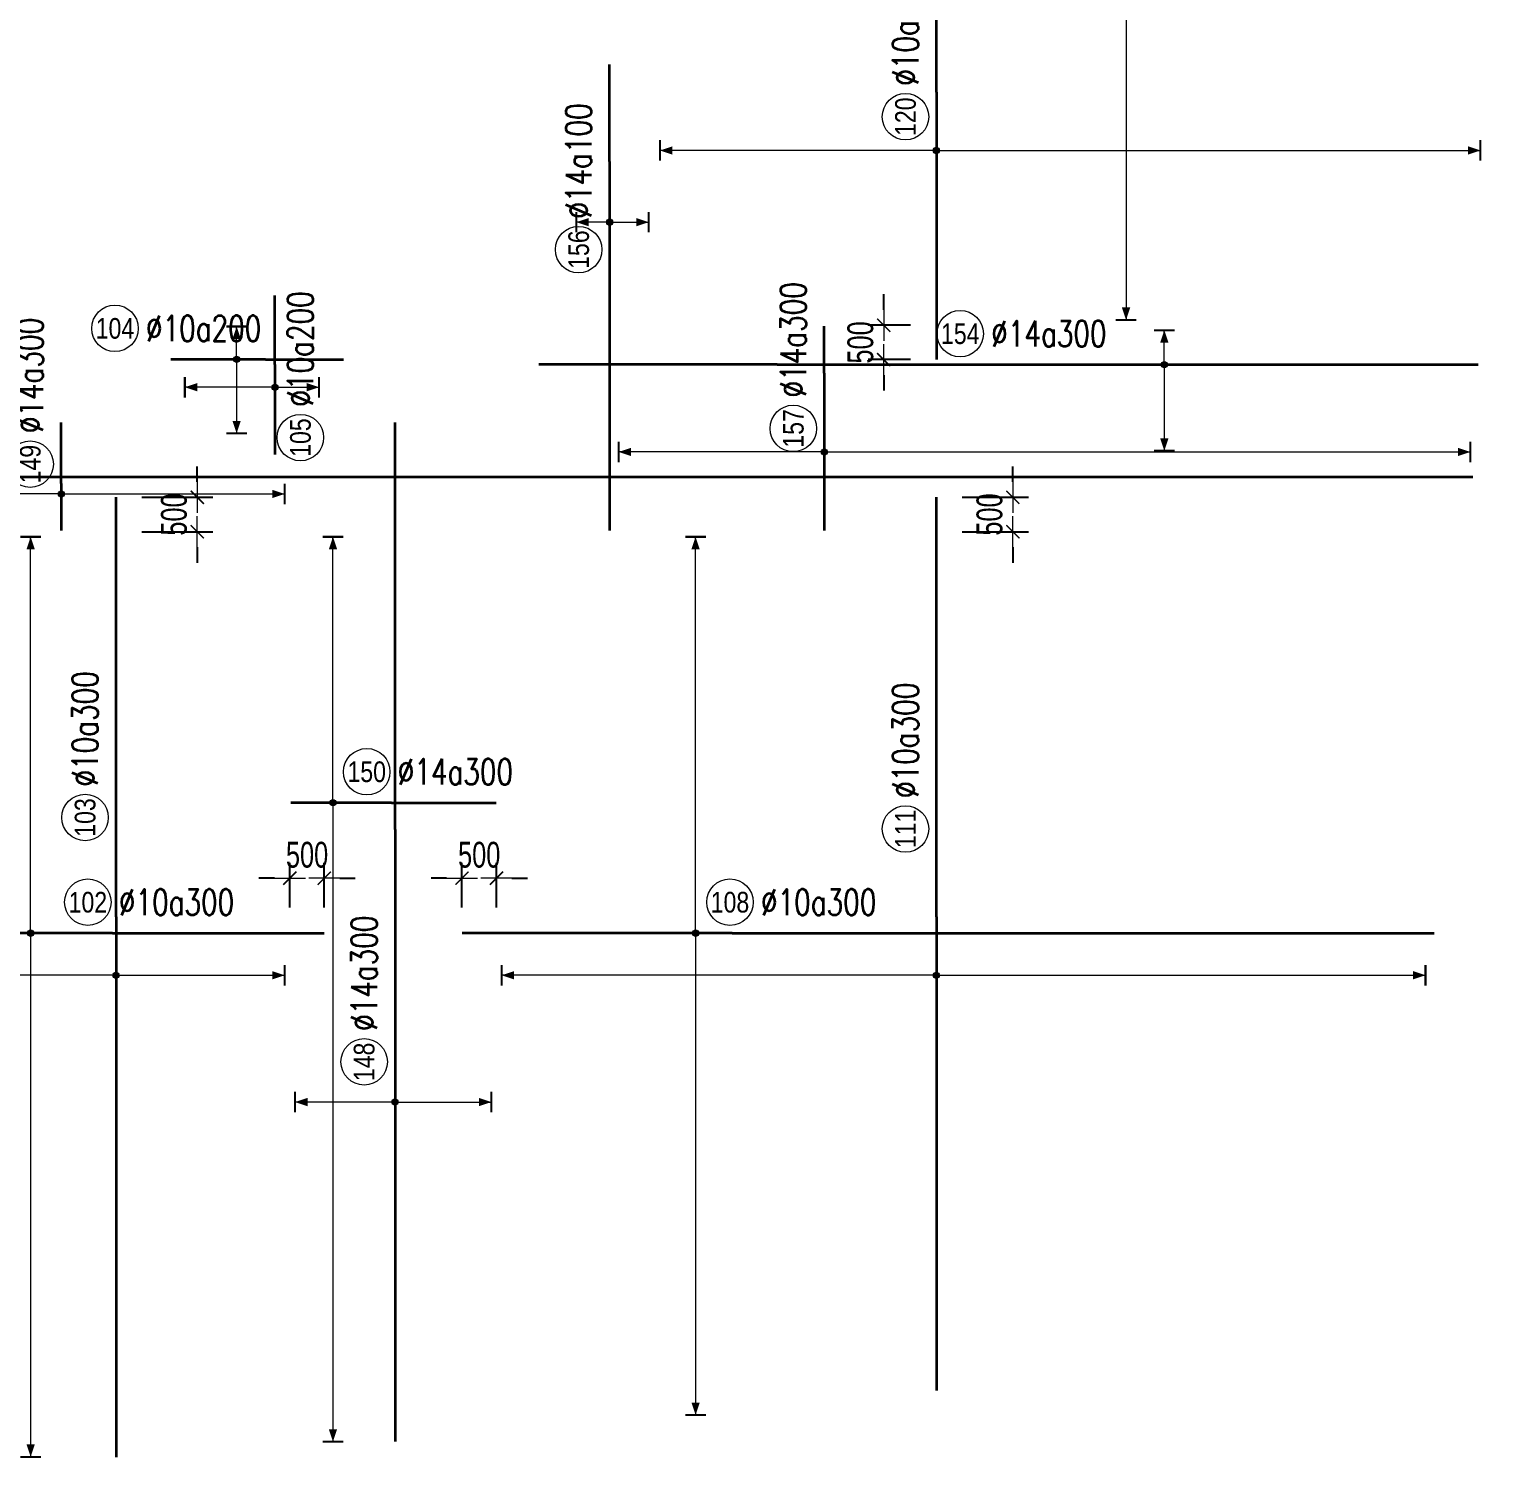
# Model space of a CAD drawing. Header units: millimetres. Extents: x -179076 to 505271, y -18667 to 80933.
# Drawn here: x 67413 to 88556, y 37243 to 58000 of the extents above; entities that cross this region are included whole.
import ezdxf
from ezdxf.enums import TextEntityAlignment as Align

# ---------------------------------------------------------------- set-up
doc = ezdxf.new("R2010")
doc.units = ezdxf.units.MM
doc.layers.get('0').update_dxf_attribs({"lineweight": 20})
doc.layers.get('Defpoints').update_dxf_attribs({"color": 151, "lineweight": 9})
for name, color, linetype, lineweight in [('NDC_S_DIM', 1, 'Continuous', 15), ('NDC_S_REBAR', 4, 'Continuous', 35), ('NDC_S_VN TEXT', 7, 'Continuous', 20)]:
    doc.layers.add(name, color=color, linetype=linetype, lineweight=lineweight)
doc.styles.add('ARIAL', font='arial.ttf', dxfattribs={"width": 0.8})
doc.styles.add('NDC_DIM', font='', dxfattribs={"width": 0.75})
doc.styles.add('NDC_EN TXT', font='romans.shx', dxfattribs={"width": 0.8})
doc.styles.get('NDC_DIM').set_extended_font_data('Dotum')
doc.dimstyles.new('NDC_dim_150', dxfattribs={"dimscale": 150, "dimtxt": 2.5, "dimasz": 1.5, "dimexe": 1.5, "dimexo": 2.5, "dimgap": 1, "dimtad": 1, "dimdec": 0, "dimzin": 0, "dimdsep": 46, "dimtxsty": 'NDC_DIM', "dimblk": 'DIMMARK', "dimcen": 0.09, "dimdle": 1.2, "dimclrd": 1, "dimclre": 1, "dimclrt": 3, "dimadec": 0, "dimazin": 0, "dimtfac": 1, "dimtdec": 0, "dimtix": 1, "dimtofl": 0, "dimtmove": 0, "dimatfit": 3, "dimfxl": 8, "dimfxlon": 1, "dimtolj": 1, "dimtzin": 0, "dimarcsym": 0})

# ---------------------------------------------------------------- blocks, each defined once
blk = doc.blocks.new('DIMMARK')
at = {"layer": 'NDC_S_DIM', "color": 1}
blk.add_line((-1.5, 0), (1, 0), dxfattribs=at)
at = {"layer": 'NDC_S_DIM', "color": 2, "const_width": 0.1}
blk.add_lwpolyline([(-0.424, -0.424), (0.424, 0.424)], dxfattribs=at)
blk = doc.blocks.new('*D253')
at = {"layer": 'Defpoints', "color": 0, "transparency": 16777216}
for p in [(79825, 53698), (80590, 53698), (80590, 53198)]:
    blk.add_point(p, dxfattribs=at)
at = {"layer": 'NDC_S_DIM', "color": 1, "lineweight": -2, "transparency": 16777216}
for p, q in [((79825, 53923), (79825, 54148)), ((80215, 53698), (79600, 53698)), ((80215, 53198), (79600, 53198)), ((79825, 52973), (79825, 52748))]:
    blk.add_line(p, q, dxfattribs=at)
at = {"layer": 'NDC_S_DIM', "color": 1, "lineweight": -2, "transparency": 16777216, "xscale": 225, "yscale": 225, "zscale": 225}
for p, rotation in [((79825, 53698), 270), ((79825, 53198), 90)]:
    blk.add_blockref('DIMMARK', p, dxfattribs=dict(at, rotation=rotation))
at = {"layer": 'NDC_S_DIM', "color": 3, "transparency": 16777216, "insert": (79487, 53448), "char_height": 375, "attachment_point": 5, "rotation": 90, "style": 'NDC_DIM'}
blk.add_mtext('\\A1;500', dxfattribs=at)
blk = doc.blocks.new('*D254')
at = {"layer": 'Defpoints', "color": 0, "transparency": 16777216}
for p in [(80590, 51198), (80590, 50698), (81700, 50698)]:
    blk.add_point(p, dxfattribs=at)
at = {"layer": 'NDC_S_DIM', "color": 1, "lineweight": -2, "transparency": 16777216}
for p, q in [((81700, 51423), (81700, 51648)), ((80965, 51198), (81925, 51198)), ((80965, 50698), (81925, 50698)), ((81700, 50473), (81700, 50248))]:
    blk.add_line(p, q, dxfattribs=at)
at = {"layer": 'NDC_S_DIM', "color": 1, "lineweight": -2, "transparency": 16777216, "xscale": 225, "yscale": 225, "zscale": 225}
for p, rotation in [((81700, 51198), 270), ((81700, 50698), 90)]:
    blk.add_blockref('DIMMARK', p, dxfattribs=dict(at, rotation=rotation))
at = {"layer": 'NDC_S_DIM', "color": 3, "transparency": 16777216, "insert": (81362, 50948), "char_height": 375, "attachment_point": 5, "rotation": 90, "style": 'NDC_DIM'}
blk.add_mtext('\\A1;500', dxfattribs=at)
blk = doc.blocks.new('*D255')
at = {"layer": 'Defpoints', "color": 0, "transparency": 16777216}
for p in [(74200, 45665), (73700, 44864), (74200, 44864)]:
    blk.add_point(p, dxfattribs=at)
at = {"layer": 'NDC_S_DIM', "color": 1, "lineweight": -2, "transparency": 16777216}
for p, q in [((73700, 45239), (73700, 45890)), ((74200, 45239), (74200, 45890)), ((73475, 45665), (73250, 45665)), ((74425, 45665), (74650, 45665))]:
    blk.add_line(p, q, dxfattribs=at)
at = {"layer": 'NDC_S_DIM', "color": 1, "lineweight": -2, "transparency": 16777216, "xscale": 225, "yscale": 225, "zscale": 225}
blk.add_blockref('DIMMARK', (73700, 45665), dxfattribs=at)
at = {"layer": 'NDC_S_DIM', "color": 1, "lineweight": -2, "transparency": 16777216, "xscale": 225, "yscale": 225, "zscale": 225, "rotation": 180}
blk.add_blockref('DIMMARK', (74200, 45665), dxfattribs=at)
at = {"layer": 'NDC_S_DIM', "color": 3, "transparency": 16777216, "insert": (73950, 46003), "char_height": 375, "attachment_point": 5, "style": 'NDC_DIM'}
blk.add_mtext('\\A1;500', dxfattribs=at)
blk = doc.blocks.new('*D256')
at = {"layer": 'Defpoints', "color": 0, "transparency": 16777216}
for p in [(71200, 45665), (71200, 44864), (71700, 44864)]:
    blk.add_point(p, dxfattribs=at)
at = {"layer": 'NDC_S_DIM', "color": 1, "lineweight": -2, "transparency": 16777216}
for p, q in [((71200, 45239), (71200, 45890)), ((71700, 45239), (71700, 45890)), ((70975, 45665), (70750, 45665)), ((71925, 45665), (72150, 45665))]:
    blk.add_line(p, q, dxfattribs=at)
at = {"layer": 'NDC_S_DIM', "color": 1, "lineweight": -2, "transparency": 16777216, "xscale": 225, "yscale": 225, "zscale": 225}
blk.add_blockref('DIMMARK', (71200, 45665), dxfattribs=at)
at = {"layer": 'NDC_S_DIM', "color": 1, "lineweight": -2, "transparency": 16777216, "xscale": 225, "yscale": 225, "zscale": 225, "rotation": 180}
blk.add_blockref('DIMMARK', (71700, 45665), dxfattribs=at)
at = {"layer": 'NDC_S_DIM', "color": 3, "transparency": 16777216, "insert": (71450, 46003), "char_height": 375, "attachment_point": 5, "style": 'NDC_DIM'}
blk.add_mtext('\\A1;500', dxfattribs=at)
blk = doc.blocks.new('*D266')
at = {"layer": 'Defpoints', "color": 0, "transparency": 16777216}
for p in [(68675, 51198), (68675, 50698), (69855, 50698)]:
    blk.add_point(p, dxfattribs=at)
at = {"layer": 'NDC_S_DIM', "color": 1, "lineweight": -2, "transparency": 16777216}
for p, q in [((69855, 51423), (69855, 51648)), ((69050, 51198), (70080, 51198)), ((69050, 50698), (70080, 50698)), ((69855, 50473), (69855, 50248))]:
    blk.add_line(p, q, dxfattribs=at)
at = {"layer": 'NDC_S_DIM', "color": 1, "lineweight": -2, "transparency": 16777216, "xscale": 225, "yscale": 225, "zscale": 225}
for p, rotation in [((69855, 51198), 270), ((69855, 50698), 90)]:
    blk.add_blockref('DIMMARK', p, dxfattribs=dict(at, rotation=rotation))
at = {"layer": 'NDC_S_DIM', "color": 3, "transparency": 16777216, "insert": (69518, 50948), "char_height": 375, "attachment_point": 5, "rotation": 90, "style": 'NDC_DIM'}
blk.add_mtext('\\A1;500', dxfattribs=at)
blk = doc.blocks.new('*U419')
h = blk.add_hatch(color=6)
edge = h.paths.add_edge_path()
edge.add_arc((-7.93, 0), 0.3, 0, 360)
at = {"layer": 'NDC_S_DIM', "color": 8}
for q in [(-7.93, 38.39), (-7.93, -50.72)]:
    blk.add_line((-7.93, 0), q, dxfattribs=at)
for points in [[(-8.93, 38.39, 0.2, 0.2, 0), (-6.93, 38.39, 0, 0, 0)], [(-8.93, -50.72, 0.2, 0.2, 0), (-6.93, -50.72, 0, 0, 0)]]:
    blk.add_lwpolyline(points, format="xyseb", dxfattribs=at)
at = {"layer": 'NDC_S_DIM'}
blk.add_circle((-2.39, 3), 2.25, dxfattribs=at)
at = {"layer": 'NDC_S_DIM', "color": 6}
blk.add_circle((-7.93, 0), 0.3, dxfattribs=at)
at = {"layer": 'NDC_S_DIM', "color": 8}
for points in [[(-8.33, 37.19), (-7.93, 38.39), (-7.53, 37.19)], [(-8.33, -49.52), (-7.93, -50.72), (-7.53, -49.52)]]:
    blk.add_solid(points, dxfattribs=at)
at = {"layer": 'NDC_S_REBAR'}
for p, q in [((0, 0), (-26.16, 0)), ((-26.16, 0), (-26.16, 0)), ((0, 0), (20.5, 0)), ((20.5, 0), (20.5, 0)), ((20.5, 0), (20.5, 0)), ((-26.16, 0), (-26.16, 0))]:
    blk.add_line(p, q, dxfattribs=at)
at = {"layer": 'NDC_S_VN TEXT', "color": 3, "style": 'NDC_EN TXT', "width": 0.75}
blk.add_attdef('DKT', (0.61, 1.75), '', height=2.5, dxfattribs=at)
at = {"layer": 'NDC_S_VN TEXT', "style": 'ARIAL', "width": 0.8}
blk.add_attdef('KHT', text='', height=2, dxfattribs=at).set_placement((-2.39, 3), align=Align.MIDDLE_CENTER)
blk = doc.blocks.new('*U418')
h = blk.add_hatch(color=6)
edge = h.paths.add_edge_path()
edge.add_arc((-3.55, 0), 0.3, 0, 360)
at = {"layer": 'NDC_S_DIM', "color": 8}
for q in [(-3.55, 38.39), (-3.55, -46.66)]:
    blk.add_line((-3.55, 0), q, dxfattribs=at)
for points in [[(-4.55, 38.39, 0.2, 0.2, 0), (-2.55, 38.39, 0, 0, 0)], [(-4.55, -46.66, 0.2, 0.2, 0), (-2.55, -46.66, 0, 0, 0)]]:
    blk.add_lwpolyline(points, format="xyseb", dxfattribs=at)
at = {"layer": 'NDC_S_DIM'}
blk.add_circle((-0.22, 3), 2.25, dxfattribs=at)
at = {"layer": 'NDC_S_DIM', "color": 6}
blk.add_circle((-3.55, 0), 0.3, dxfattribs=at)
at = {"layer": 'NDC_S_DIM', "color": 8}
for points in [[(-3.95, 37.19), (-3.55, 38.39), (-3.15, 37.19)], [(-3.95, -45.46), (-3.55, -46.66), (-3.15, -45.46)]]:
    blk.add_solid(points, dxfattribs=at)
at = {"layer": 'NDC_S_REBAR'}
for p, q in [((0, 0), (-26.16, 0)), ((-26.16, 0), (-26.16, 0)), ((0, 0), (67.96, 0)), ((67.96, 0), (67.96, 0)), ((67.96, 0), (67.96, 0)), ((-26.16, 0), (-26.16, 0))]:
    blk.add_line(p, q, dxfattribs=at)
at = {"layer": 'NDC_S_VN TEXT', "color": 3, "style": 'NDC_EN TXT', "width": 0.75}
blk.add_attdef('DKT', (2.78, 1.75), '', height=2.5, dxfattribs=at)
at = {"layer": 'NDC_S_VN TEXT', "style": 'ARIAL', "width": 0.8}
blk.add_attdef('KHT', text='', height=2, dxfattribs=at).set_placement((-0.22, 3), align=Align.MIDDLE_CENTER)
blk = doc.blocks.new('*U417')
h = blk.add_hatch(color=6)
edge = h.paths.add_edge_path()
edge.add_arc((13.48, 0), 0.3, 0, 360)
at = {"layer": 'NDC_S_DIM', "color": 8}
for q in [(13.48, 21.35), (13.48, -34.98)]:
    blk.add_line((13.48, 0), q, dxfattribs=at)
for points in [[(12.48, 21.35, 0.2, 0.2, 0), (14.48, 21.35, 0, 0, 0)], [(12.48, -34.98, 0.2, 0.2, 0), (14.48, -34.98, 0, 0, 0)]]:
    blk.add_lwpolyline(points, format="xyseb", dxfattribs=at)
at = {"layer": 'NDC_S_DIM'}
blk.add_circle((10.66, 3), 2.25, dxfattribs=at)
at = {"layer": 'NDC_S_DIM', "color": 6}
blk.add_circle((13.48, 0), 0.3, dxfattribs=at)
at = {"layer": 'NDC_S_DIM', "color": 8}
for points in [[(13.08, 20.15), (13.48, 21.35), (13.88, 20.15)], [(13.08, -33.78), (13.48, -34.98), (13.88, -33.78)]]:
    blk.add_solid(points, dxfattribs=at)
at = {"layer": 'NDC_S_REBAR'}
for p, q in [((0, 0), (-43.37, 0)), ((-43.37, 0), (-43.37, 0)), ((0, 0), (48.22, 0)), ((48.22, 0), (48.22, 0)), ((48.22, 0), (48.22, 0)), ((-43.37, 0), (-43.37, 0))]:
    blk.add_line(p, q, dxfattribs=at)
at = {"layer": 'NDC_S_VN TEXT', "color": 3, "style": 'NDC_EN TXT', "width": 0.75}
blk.add_attdef('DKT', (13.66, 1.75), '', height=2.5, dxfattribs=at)
at = {"layer": 'NDC_S_VN TEXT', "style": 'ARIAL', "width": 0.8}
blk.add_attdef('KHT', text='', height=2, dxfattribs=at).set_placement((10.66, 3), align=Align.MIDDLE_CENTER)
blk = doc.blocks.new('*U408')
h = blk.add_hatch(color=6)
edge = h.paths.add_edge_path()
edge.add_arc((-5.66, 0), 0.3, 0, 360)
at = {"layer": 'NDC_S_DIM', "color": 8}
for q in [(-5.66, 25.75), (-5.66, -61.88)]:
    blk.add_line((-5.66, 0), q, dxfattribs=at)
for points in [[(-6.66, 25.75, 0.2, 0.2, 0), (-4.66, 25.75, 0, 0, 0)], [(-6.66, -61.88, 0.2, 0.2, 0), (-4.66, -61.88, 0, 0, 0)]]:
    blk.add_lwpolyline(points, format="xyseb", dxfattribs=at)
at = {"layer": 'NDC_S_DIM'}
blk.add_circle((-2.39, 3), 2.25, dxfattribs=at)
at = {"layer": 'NDC_S_DIM', "color": 6}
blk.add_circle((-5.66, 0), 0.3, dxfattribs=at)
at = {"layer": 'NDC_S_DIM', "color": 8}
for points in [[(-6.06, 24.55), (-5.66, 25.75), (-5.26, 24.55)], [(-6.06, -60.68), (-5.66, -61.88), (-5.26, -60.68)]]:
    blk.add_solid(points, dxfattribs=at)
at = {"layer": 'NDC_S_REBAR'}
for p, q in [((0, 0), (-9.73, 0)), ((-9.73, 0), (-9.73, 0)), ((0, 0), (10.15, 0)), ((10.15, 0), (10.15, 0)), ((10.15, 0), (10.15, 0)), ((-9.73, 0), (-9.73, 0))]:
    blk.add_line(p, q, dxfattribs=at)
at = {"layer": 'NDC_S_VN TEXT', "color": 3, "style": 'NDC_EN TXT', "width": 0.75}
blk.add_attdef('DKT', (0.61, 1.75), '', height=2.5, dxfattribs=at)
at = {"layer": 'NDC_S_VN TEXT', "style": 'ARIAL', "width": 0.8}
blk.add_attdef('KHT', text='', height=2, dxfattribs=at).set_placement((-2.39, 3), align=Align.MIDDLE_CENTER)
blk = doc.blocks.new('*U399')
h = blk.add_hatch(color=6)
edge = h.paths.add_edge_path()
edge.add_arc((-5.66, 0), 0.3, 0, 360)
at = {"layer": 'NDC_S_DIM', "color": 8}
for q in [(-5.66, 22.67), (-5.66, -16.33)]:
    blk.add_line((-5.66, 0), q, dxfattribs=at)
for points in [[(-6.66, 22.67, 0.2, 0.2, 0), (-4.66, 22.67, 0, 0, 0)], [(-6.66, -16.33, 0.2, 0.2, 0), (-4.66, -16.33, 0, 0, 0)]]:
    blk.add_lwpolyline(points, format="xyseb", dxfattribs=at)
at = {"layer": 'NDC_S_DIM'}
blk.add_circle((9.62, 3), 2.25, dxfattribs=at)
at = {"layer": 'NDC_S_DIM', "color": 6}
blk.add_circle((-5.66, 0), 0.3, dxfattribs=at)
at = {"layer": 'NDC_S_DIM', "color": 8}
for points in [[(-6.06, 21.47), (-5.66, 22.67), (-5.26, 21.47)], [(-6.06, -15.13), (-5.66, -16.33), (-5.26, -15.13)]]:
    blk.add_solid(points, dxfattribs=at)
at = {"layer": 'NDC_S_REBAR'}
for p, q in [((0, 0), (-52.32, 0)), ((-52.32, 0), (-52.32, 0)), ((0, 0), (40.64, 0)), ((40.64, 0), (40.64, 0)), ((40.64, 0), (40.64, 0)), ((-52.32, 0), (-52.32, 0))]:
    blk.add_line(p, q, dxfattribs=at)
at = {"layer": 'NDC_S_VN TEXT', "color": 3, "style": 'NDC_EN TXT', "width": 0.75}
blk.add_attdef('DKT', (12.62, 1.75), '', height=2.5, dxfattribs=at)
at = {"layer": 'NDC_S_VN TEXT', "style": 'ARIAL', "width": 0.8}
blk.add_attdef('KHT', text='', height=2, dxfattribs=at).set_placement((9.62, 3), align=Align.MIDDLE_CENTER)
blk = doc.blocks.new('*U398')
h = blk.add_hatch(color=6)
edge = h.paths.add_edge_path()
edge.add_arc((-5.66, 0), 0.3, 0, 360)
at = {"layer": 'NDC_S_DIM', "color": 8}
for q in [(-5.66, 42.1), (-5.66, -47.35)]:
    blk.add_line((-5.66, 0), q, dxfattribs=at)
for points in [[(-6.66, 42.1, 0.2, 0.2, 0), (-4.66, 42.1, 0, 0, 0)], [(-6.66, -47.35, 0.2, 0.2, 0), (-4.66, -47.35, 0, 0, 0)]]:
    blk.add_lwpolyline(points, format="xyseb", dxfattribs=at)
at = {"layer": 'NDC_S_DIM'}
blk.add_circle((8.51, 3), 2.25, dxfattribs=at)
at = {"layer": 'NDC_S_DIM', "color": 6}
blk.add_circle((-5.66, 0), 0.3, dxfattribs=at)
at = {"layer": 'NDC_S_DIM', "color": 8}
for points in [[(-6.06, 40.9), (-5.66, 42.1), (-5.26, 40.9)], [(-6.06, -46.15), (-5.66, -47.35), (-5.26, -46.15)]]:
    blk.add_solid(points, dxfattribs=at)
at = {"layer": 'NDC_S_REBAR'}
for p, q in [((0, 0), (-45.89, 0)), ((-45.89, 0), (-45.89, 0)), ((0, 0), (40.64, 0)), ((40.64, 0), (40.64, 0)), ((40.64, 0), (40.64, 0)), ((-45.89, 0), (-45.89, 0))]:
    blk.add_line(p, q, dxfattribs=at)
at = {"layer": 'NDC_S_VN TEXT', "color": 3, "style": 'NDC_EN TXT', "width": 0.75}
blk.add_attdef('DKT', (11.51, 1.75), '', height=2.5, dxfattribs=at)
at = {"layer": 'NDC_S_VN TEXT', "style": 'ARIAL', "width": 0.8}
blk.add_attdef('KHT', text='', height=2, dxfattribs=at).set_placement((8.51, 3), align=Align.MIDDLE_CENTER)
blk = doc.blocks.new('*U390')
h = blk.add_hatch(color=6)
edge = h.paths.add_edge_path()
edge.add_arc((-26.39, 0), 0.3, 0, 360)
at = {"layer": 'NDC_S_DIM', "color": 8}
for q in [(-26.39, 9.68), (-26.39, -9.32)]:
    blk.add_line((-26.39, 0), q, dxfattribs=at)
for points in [[(-27.39, 9.68, 0.2, 0.2, 0), (-25.39, 9.68, 0, 0, 0)], [(-27.39, -9.32, 0.2, 0.2, 0), (-25.39, -9.32, 0, 0, 0)]]:
    blk.add_lwpolyline(points, format="xyseb", dxfattribs=at)
at = {"layer": 'NDC_S_DIM'}
blk.add_circle((-22.5, 3), 2.25, dxfattribs=at)
at = {"layer": 'NDC_S_DIM', "color": 6}
blk.add_circle((-26.39, 0), 0.3, dxfattribs=at)
at = {"layer": 'NDC_S_DIM', "color": 8}
for points in [[(-26.79, 8.48), (-26.39, 9.68), (-25.99, 8.48)], [(-26.79, -8.12), (-26.39, -9.32), (-25.99, -8.12)]]:
    blk.add_solid(points, dxfattribs=at)
at = {"layer": 'NDC_S_REBAR'}
for p, q in [((0, 0), (-59.27, 0)), ((-59.27, 0), (-59.27, 0)), ((0, 0), (39.42, 0)), ((39.42, 0), (39.42, 0)), ((39.42, 0), (39.42, 0)), ((-59.27, 0), (-59.27, 0))]:
    blk.add_line(p, q, dxfattribs=at)
at = {"layer": 'NDC_S_VN TEXT', "color": 3, "style": 'NDC_EN TXT', "width": 0.75}
blk.add_attdef('DKT', (-19.5, 1.75), '', height=2.5, dxfattribs=at)
at = {"layer": 'NDC_S_VN TEXT', "style": 'ARIAL', "width": 0.8}
blk.add_attdef('KHT', text='', height=2, dxfattribs=at).set_placement((-22.5, 3), align=Align.MIDDLE_CENTER)
blk = doc.blocks.new('*U384')
h = blk.add_hatch(color=6)
edge = h.paths.add_edge_path()
edge.add_arc((-5.66, 0), 0.3, 0, 360)
at = {"layer": 'NDC_S_DIM', "color": 8}
for q in [(-5.66, 26.77), (-5.66, -52.67)]:
    blk.add_line((-5.66, 0), q, dxfattribs=at)
for points in [[(-6.66, 26.77, 0.2, 0.2, 0), (-4.66, 26.77, 0, 0, 0)], [(-6.66, -52.67, 0.2, 0.2, 0), (-4.66, -52.67, 0, 0, 0)]]:
    blk.add_lwpolyline(points, format="xyseb", dxfattribs=at)
at = {"layer": 'NDC_S_DIM'}
blk.add_circle((-2.39, 3), 2.25, dxfattribs=at)
at = {"layer": 'NDC_S_DIM', "color": 6}
blk.add_circle((-5.66, 0), 0.3, dxfattribs=at)
at = {"layer": 'NDC_S_DIM', "color": 8}
for points in [[(-6.06, 25.57), (-5.66, 26.77), (-5.26, 25.57)], [(-6.06, -51.47), (-5.66, -52.67), (-5.26, -51.47)]]:
    blk.add_solid(points, dxfattribs=at)
at = {"layer": 'NDC_S_REBAR'}
for p, q in [((0, 0), (-25.91, 0)), ((-25.91, 0), (-25.91, 0)), ((0, 0), (38.09, 0)), ((38.09, 0), (38.09, 0)), ((38.09, 0), (38.09, 0)), ((-25.91, 0), (-25.91, 0))]:
    blk.add_line(p, q, dxfattribs=at)
at = {"layer": 'NDC_S_VN TEXT', "color": 3, "style": 'NDC_EN TXT', "width": 0.75}
blk.add_attdef('DKT', (0.61, 1.75), '', height=2.5, dxfattribs=at)
at = {"layer": 'NDC_S_VN TEXT', "style": 'ARIAL', "width": 0.8}
blk.add_attdef('KHT', text='', height=2, dxfattribs=at).set_placement((-2.39, 3), align=Align.MIDDLE_CENTER)
blk = doc.blocks.new('*U383')
h = blk.add_hatch(color=6)
edge = h.paths.add_edge_path()
edge.add_arc((-7.62, 0), 0.3, 0, 360)
at = {"layer": 'NDC_S_DIM', "color": 8}
for q in [(-7.62, 19.9), (-7.62, -62.55)]:
    blk.add_line((-7.62, 0), q, dxfattribs=at)
for points in [[(-8.62, 19.9, 0.2, 0.2, 0), (-6.62, 19.9, 0, 0, 0)], [(-8.62, -62.55, 0.2, 0.2, 0), (-6.62, -62.55, 0, 0, 0)]]:
    blk.add_lwpolyline(points, format="xyseb", dxfattribs=at)
at = {"layer": 'NDC_S_DIM'}
blk.add_circle((-5.34, 3), 2.25, dxfattribs=at)
at = {"layer": 'NDC_S_DIM', "color": 6}
blk.add_circle((-7.62, 0), 0.3, dxfattribs=at)
at = {"layer": 'NDC_S_DIM', "color": 8}
for points in [[(-8.02, 18.7), (-7.62, 19.9), (-7.22, 18.7)], [(-8.02, -61.35), (-7.62, -62.55), (-7.22, -61.35)]]:
    blk.add_solid(points, dxfattribs=at)
at = {"layer": 'NDC_S_REBAR'}
for p, q in [((0, 0), (-15.24, 0)), ((-15.24, 0), (-15.24, 0)), ((0, 0), (4.56, 0)), ((4.56, 0), (4.56, 0)), ((4.56, 0), (4.56, 0)), ((-15.24, 0), (-15.24, 0))]:
    blk.add_line(p, q, dxfattribs=at)
at = {"layer": 'NDC_S_VN TEXT', "color": 3, "style": 'NDC_EN TXT', "width": 0.75}
blk.add_attdef('DKT', (-2.34, 1.75), '', height=2.5, dxfattribs=at)
at = {"layer": 'NDC_S_VN TEXT', "style": 'ARIAL', "width": 0.8}
blk.add_attdef('KHT', text='', height=2, dxfattribs=at).set_placement((-5.34, 3), align=Align.MIDDLE_CENTER)
blk = doc.blocks.new('*U377')
h = blk.add_hatch(color=6)
edge = h.paths.add_edge_path()
edge.add_arc((-1.02, 0), 0.3, 0, 360)
at = {"layer": 'NDC_S_DIM', "color": 8}
for q in [(-1.02, 17.36), (-1.02, -21.64)]:
    blk.add_line((-1.02, 0), q, dxfattribs=at)
for points in [[(-2.02, 17.36, 0.2, 0.2, 0), (-0.02, 17.36, 0, 0, 0)], [(-2.02, -21.64, 0.2, 0.2, 0), (-0.02, -21.64, 0, 0, 0)]]:
    blk.add_lwpolyline(points, format="xyseb", dxfattribs=at)
at = {"layer": 'NDC_S_DIM'}
blk.add_circle((1.87, 3), 2.25, dxfattribs=at)
at = {"layer": 'NDC_S_DIM', "color": 6}
blk.add_circle((-1.02, 0), 0.3, dxfattribs=at)
at = {"layer": 'NDC_S_DIM', "color": 8}
for points in [[(-1.42, 16.16), (-1.02, 17.36), (-0.62, 16.16)], [(-1.42, -20.44), (-1.02, -21.64), (-0.62, -20.44)]]:
    blk.add_solid(points, dxfattribs=at)
at = {"layer": 'NDC_S_REBAR'}
for p, q in [((0, 0), (-4.57, 0)), ((-4.57, 0), (-4.57, 0)), ((0, 0), (5.9, 0)), ((5.9, 0), (5.9, 0)), ((5.9, 0), (5.9, 0)), ((-4.57, 0), (-4.57, 0))]:
    blk.add_line(p, q, dxfattribs=at)
at = {"layer": 'NDC_S_VN TEXT', "color": 3, "style": 'NDC_EN TXT', "width": 0.75}
blk.add_attdef('DKT', (4.87, 1.75), '', height=2.5, dxfattribs=at)
at = {"layer": 'NDC_S_VN TEXT', "style": 'ARIAL', "width": 0.8}
blk.add_attdef('KHT', text='', height=2, dxfattribs=at).set_placement((1.87, 3), align=Align.MIDDLE_CENTER)
blk = doc.blocks.new('*U376')
h = blk.add_hatch(color=6)
edge = h.paths.add_edge_path()
edge.add_arc((27.07, 0), 0.3, 0, 360)
at = {"layer": 'NDC_S_DIM', "color": 8}
for q in [(27.07, 1.53), (27.07, -4.8)]:
    blk.add_line((27.07, 0), q, dxfattribs=at)
for points in [[(26.07, 1.53, 0.2, 0.2, 0), (28.07, 1.53, 0, 0, 0)], [(26.07, -4.8, 0.2, 0.2, 0), (28.07, -4.8, 0, 0, 0)]]:
    blk.add_lwpolyline(points, format="xyseb", dxfattribs=at)
at = {"layer": 'NDC_S_DIM', "color": 6}
blk.add_circle((27.07, 0), 0.3, dxfattribs=at)
at = {"layer": 'NDC_S_DIM'}
blk.add_circle((35.24, -3.03), 2.25, dxfattribs=at)
at = {"layer": 'NDC_S_DIM', "color": 8}
for points in [[(26.67, 0.33), (27.07, 1.53), (27.47, 0.33)], [(26.67, -3.6), (27.07, -4.8), (27.47, -3.6)]]:
    blk.add_solid(points, dxfattribs=at)
at = {"layer": 'NDC_S_REBAR'}
for p, q in [((0, 0), (-107.86, 0)), ((-107.86, 0), (-107.86, 0)), ((0, 0), (281.19, 0)), ((281.19, 0), (281.19, 0)), ((281.19, 0), (281.19, 0)), ((-107.86, 0), (-107.86, 0))]:
    blk.add_line(p, q, dxfattribs=at)
at = {"layer": 'NDC_S_VN TEXT', "style": 'ARIAL', "width": 0.8}
blk.add_attdef('KHT', text='', height=2, dxfattribs=at).set_placement((35.24, -3.03), align=Align.MIDDLE_CENTER)
at = {"layer": 'NDC_S_VN TEXT', "color": 3, "style": 'NDC_EN TXT', "width": 0.75}
blk.add_attdef('DKT', (38.24, -4.28), '', height=2.5, dxfattribs=at)
blk = doc.blocks.new('*U375')
h = blk.add_hatch(color=6)
edge = h.paths.add_edge_path()
edge.add_arc((37.5, 0), 0.3, 0, 360)
at = {"layer": 'NDC_S_DIM', "color": 8}
for q in [(37.5, 3.33), (37.5, -8.34)]:
    blk.add_line((37.5, 0), q, dxfattribs=at)
for points in [[(36.5, 3.33, 0.2, 0.2, 0), (38.5, 3.33, 0, 0, 0)], [(36.5, -8.34, 0.2, 0.2, 0), (38.5, -8.34, 0, 0, 0)]]:
    blk.add_lwpolyline(points, format="xyseb", dxfattribs=at)
at = {"layer": 'NDC_S_DIM'}
blk.add_circle((17.74, 3), 2.25, dxfattribs=at)
at = {"layer": 'NDC_S_DIM', "color": 6}
blk.add_circle((37.5, 0), 0.3, dxfattribs=at)
at = {"layer": 'NDC_S_DIM', "color": 8}
for points in [[(37.1, 2.13), (37.5, 3.33), (37.9, 2.13)], [(37.1, -7.14), (37.5, -8.34), (37.9, -7.14)]]:
    blk.add_solid(points, dxfattribs=at)
at = {"layer": 'NDC_S_REBAR'}
for p, q in [((0, 0), (-23.06, 0)), ((-23.06, 0), (-23.06, 0)), ((0, 0), (67.89, 0)), ((67.89, 0), (67.89, 0)), ((67.89, 0), (67.89, 0)), ((-23.06, 0), (-23.06, 0))]:
    blk.add_line(p, q, dxfattribs=at)
at = {"layer": 'NDC_S_VN TEXT', "color": 3, "style": 'NDC_EN TXT', "width": 0.75}
blk.add_attdef('DKT', (20.74, 1.75), '', height=2.5, dxfattribs=at)
at = {"layer": 'NDC_S_VN TEXT', "style": 'ARIAL', "width": 0.8}
blk.add_attdef('KHT', text='', height=2, dxfattribs=at).set_placement((17.74, 3), align=Align.MIDDLE_CENTER)
blk = doc.blocks.new('*U361')
h = blk.add_hatch(color=6)
edge = h.paths.add_edge_path()
edge.add_arc((-5.86, 0), 0.3, 0, 360)
at = {"layer": 'NDC_S_DIM', "color": 8}
for q in [(-5.86, 3.22), (-5.86, -3.78)]:
    blk.add_line((-5.86, 0), q, dxfattribs=at)
for points in [[(-6.86, 3.22, 0.2, 0.2, 0), (-4.86, 3.22, 0, 0, 0)], [(-6.86, -3.78, 0.2, 0.2, 0), (-4.86, -3.78, 0, 0, 0)]]:
    blk.add_lwpolyline(points, format="xyseb", dxfattribs=at)
at = {"layer": 'NDC_S_DIM'}
blk.add_circle((-8.52, 3), 2.25, dxfattribs=at)
at = {"layer": 'NDC_S_DIM', "color": 6}
blk.add_circle((-5.86, 0), 0.3, dxfattribs=at)
at = {"layer": 'NDC_S_DIM', "color": 8}
for points in [[(-6.26, 2.02), (-5.86, 3.22), (-5.46, 2.02)], [(-6.26, -2.58), (-5.86, -3.78), (-5.46, -2.58)]]:
    blk.add_solid(points, dxfattribs=at)
at = {"layer": 'NDC_S_REBAR'}
for p, q in [((0, 0), (-35.73, 0)), ((-35.73, 0), (-35.73, 0)), ((0, 0), (9.41, 0)), ((9.41, 0), (9.41, 0)), ((9.41, 0), (9.41, 0)), ((-35.73, 0), (-35.73, 0))]:
    blk.add_line(p, q, dxfattribs=at)
at = {"layer": 'NDC_S_VN TEXT', "color": 3, "style": 'NDC_EN TXT', "width": 0.75}
blk.add_attdef('DKT', (-5.52, 1.75), '', height=2.5, dxfattribs=at)
at = {"layer": 'NDC_S_VN TEXT', "style": 'ARIAL', "width": 0.8}
blk.add_attdef('KHT', text='', height=2, dxfattribs=at).set_placement((-8.52, 3), align=Align.MIDDLE_CENTER)
blk = doc.blocks.new('*U359')
h = blk.add_hatch(color=6)
edge = h.paths.add_edge_path()
edge.add_arc((-2.78, 0), 0.3, 0, 360)
at = {"layer": 'NDC_S_DIM', "color": 8}
for q in [(-2.78, 3.18), (-2.78, -7.16)]:
    blk.add_line((-2.78, 0), q, dxfattribs=at)
for points in [[(-3.78, 3.18, 0.2, 0.2, 0), (-1.78, 3.18, 0, 0, 0)], [(-3.78, -7.16, 0.2, 0.2, 0), (-1.78, -7.16, 0, 0, 0)]]:
    blk.add_lwpolyline(points, format="xyseb", dxfattribs=at)
at = {"layer": 'NDC_S_DIM'}
blk.add_circle((-14.56, 3), 2.25, dxfattribs=at)
at = {"layer": 'NDC_S_DIM', "color": 6}
blk.add_circle((-2.78, 0), 0.3, dxfattribs=at)
at = {"layer": 'NDC_S_DIM', "color": 8}
for points in [[(-3.18, 1.98), (-2.78, 3.18), (-2.38, 1.98)], [(-3.18, -5.96), (-2.78, -7.16), (-2.38, -5.96)]]:
    blk.add_solid(points, dxfattribs=at)
at = {"layer": 'NDC_S_REBAR'}
for p, q in [((0, 0), (-9.16, 0)), ((-9.16, 0), (-9.16, 0)), ((0, 0), (7.57, 0)), ((7.57, 0), (7.57, 0)), ((7.57, 0), (7.57, 0)), ((-9.16, 0), (-9.16, 0))]:
    blk.add_line(p, q, dxfattribs=at)
at = {"layer": 'NDC_S_VN TEXT', "color": 3, "style": 'NDC_EN TXT', "width": 0.75}
blk.add_attdef('DKT', (-11.56, 1.75), '', height=2.5, dxfattribs=at)
at = {"layer": 'NDC_S_VN TEXT', "style": 'ARIAL', "width": 0.8}
blk.add_attdef('KHT', text='', height=2, dxfattribs=at).set_placement((-14.56, 3), align=Align.MIDDLE_CENTER)
blk = doc.blocks.new('*U358')
h = blk.add_hatch(color=6)
edge = h.paths.add_edge_path()
edge.add_arc((-2.2, 0), 0.3, 0, 360)
at = {"layer": 'NDC_S_DIM', "color": 8}
for q in [(-2.2, 8.72), (-2.2, -4.28)]:
    blk.add_line((-2.2, 0), q, dxfattribs=at)
for points in [[(-3.2, 8.72, 0.2, 0.2, 0), (-1.2, 8.72, 0, 0, 0)], [(-3.2, -4.28, 0.2, 0.2, 0), (-1.2, -4.28, 0, 0, 0)]]:
    blk.add_lwpolyline(points, format="xyseb", dxfattribs=at)
at = {"layer": 'NDC_S_DIM', "color": 6}
blk.add_circle((-2.2, 0), 0.3, dxfattribs=at)
at = {"layer": 'NDC_S_DIM'}
blk.add_circle((-7.08, -2.47), 2.25, dxfattribs=at)
at = {"layer": 'NDC_S_DIM', "color": 8}
for points in [[(-2.6, 7.52), (-2.2, 8.72), (-1.8, 7.52)], [(-2.6, -3.08), (-2.2, -4.28), (-1.8, -3.08)]]:
    blk.add_solid(points, dxfattribs=at)
at = {"layer": 'NDC_S_REBAR'}
for p, q in [((0, 0), (-8.72, 0)), ((-8.72, 0), (-8.72, 0)), ((0, 0), (6.68, 0)), ((6.68, 0), (6.68, 0)), ((6.68, 0), (6.68, 0)), ((-8.72, 0), (-8.72, 0))]:
    blk.add_line(p, q, dxfattribs=at)
at = {"layer": 'NDC_S_VN TEXT', "color": 3, "style": 'NDC_EN TXT', "width": 0.75}
blk.add_attdef('DKT', (-4.08, -3.72), '', height=2.5, dxfattribs=at)
at = {"layer": 'NDC_S_VN TEXT', "style": 'ARIAL', "width": 0.8}
blk.add_attdef('KHT', text='', height=2, dxfattribs=at).set_placement((-7.08, -2.47), align=Align.MIDDLE_CENTER)

msp = doc.modelspace()

# ---------------------------------------------------------------- block references
at = {"xscale": 150, "yscale": 150, "zscale": 150, "rotation": 90}
for name, p, values in [('*U384', (80590.6, 57085.7), {'KHT': '120', 'DKT': '%%C10a300'}), ('*U361', (75844.1, 56074.2), {'KHT': '156', 'DKT': '%%C14a100'}), ('*U358', (70982.7, 53127.6), {'KHT': '105', 'DKT': '%%C10a200'}), ('*U383', (78961.2, 52999.9), {'KHT': '157', 'DKT': '%%c14a300'}), ('*U377', (67879.3, 51399.9), {'KHT': '149', 'DKT': '%%c14a300'}), ('*U390', (72728.2, 46371), {'KHT': '148', 'DKT': '%%c14a300'}), ('*U399', (68675.8, 45103.6), {'KHT': '103', 'DKT': '%%C10a300'}), ('*U398', (80590.6, 45103.6), {'KHT': '111', 'DKT': '%%C10a300'})]:
    msp.add_blockref(name, p, dxfattribs=at).add_auto_attribs(values)
at = {"xscale": 150, "yscale": 150, "zscale": 150}
for name, p, values in [('*U417', (81322, 59022.7), {'KHT': '122', 'DKT': '%%C10a300'}), ('*U359', (70843.9, 53202.3), {'KHT': '104', 'DKT': '%%C10a200'}), ('*U375', (78274.9, 53125.4), {'KHT': '154', 'DKT': '%%c14a300'}), ('*U376', (46200.6, 51494.3), {'KHT': '134', 'DKT': '%%c14a300'}), ('*U419', (68625.1, 44865.8), {'KHT': '102', 'DKT': '%%C10a300'}), ('*U408', (72674.9, 46761.2), {'KHT': '150', 'DKT': '%%c14a300'}), ('*U418', (77625.1, 44865.8), {'KHT': '108', 'DKT': '%%C10a300'})]:
    msp.add_blockref(name, p, dxfattribs=at).add_auto_attribs(values)

# ---------------------------------------------------------------- dimensions: what is measured, and where the dimension line sits
at = {"layer": 'NDC_S_DIM'}
for base, p1, p2, picture, middle in [((79824.8, 53697.6), (80589.8, 53197.6), (80589.8, 53697.6), '*D253', (79487.1, 53447.6)), ((69855.3, 50697.6), (68675, 51197.6), (68675, 50697.6), '*D266', (69517.5, 50947.6)), ((81700, 50697.6), (80589.8, 51197.6), (80589.8, 50697.6), '*D254', (81362.2, 50947.6))]:
    dim = msp.add_linear_dim(base=base, p1=p1, p2=p2, angle=90, dimstyle='NDC_dim_150', dxfattribs=at)
    dim.commit()
    dim.dimension.update_dxf_attribs({"geometry": picture, "text_midpoint": middle})
for base, p1, p2, picture, middle in [((71200, 45665.4), (71700, 44864.2), (71200, 44864.2), '*D256', (71450, 46003.1)), ((74200, 45665.4), (73700, 44864.2), (74200, 44864.2), '*D255', (73950, 46003.1))]:
    dim = msp.add_linear_dim(base=base, p1=p1, p2=p2, dimstyle='NDC_dim_150', dxfattribs=at)
    dim.commit()
    dim.dimension.update_dxf_attribs({"geometry": picture, "text_midpoint": middle})

doc.saveas('drawing.dxf')
